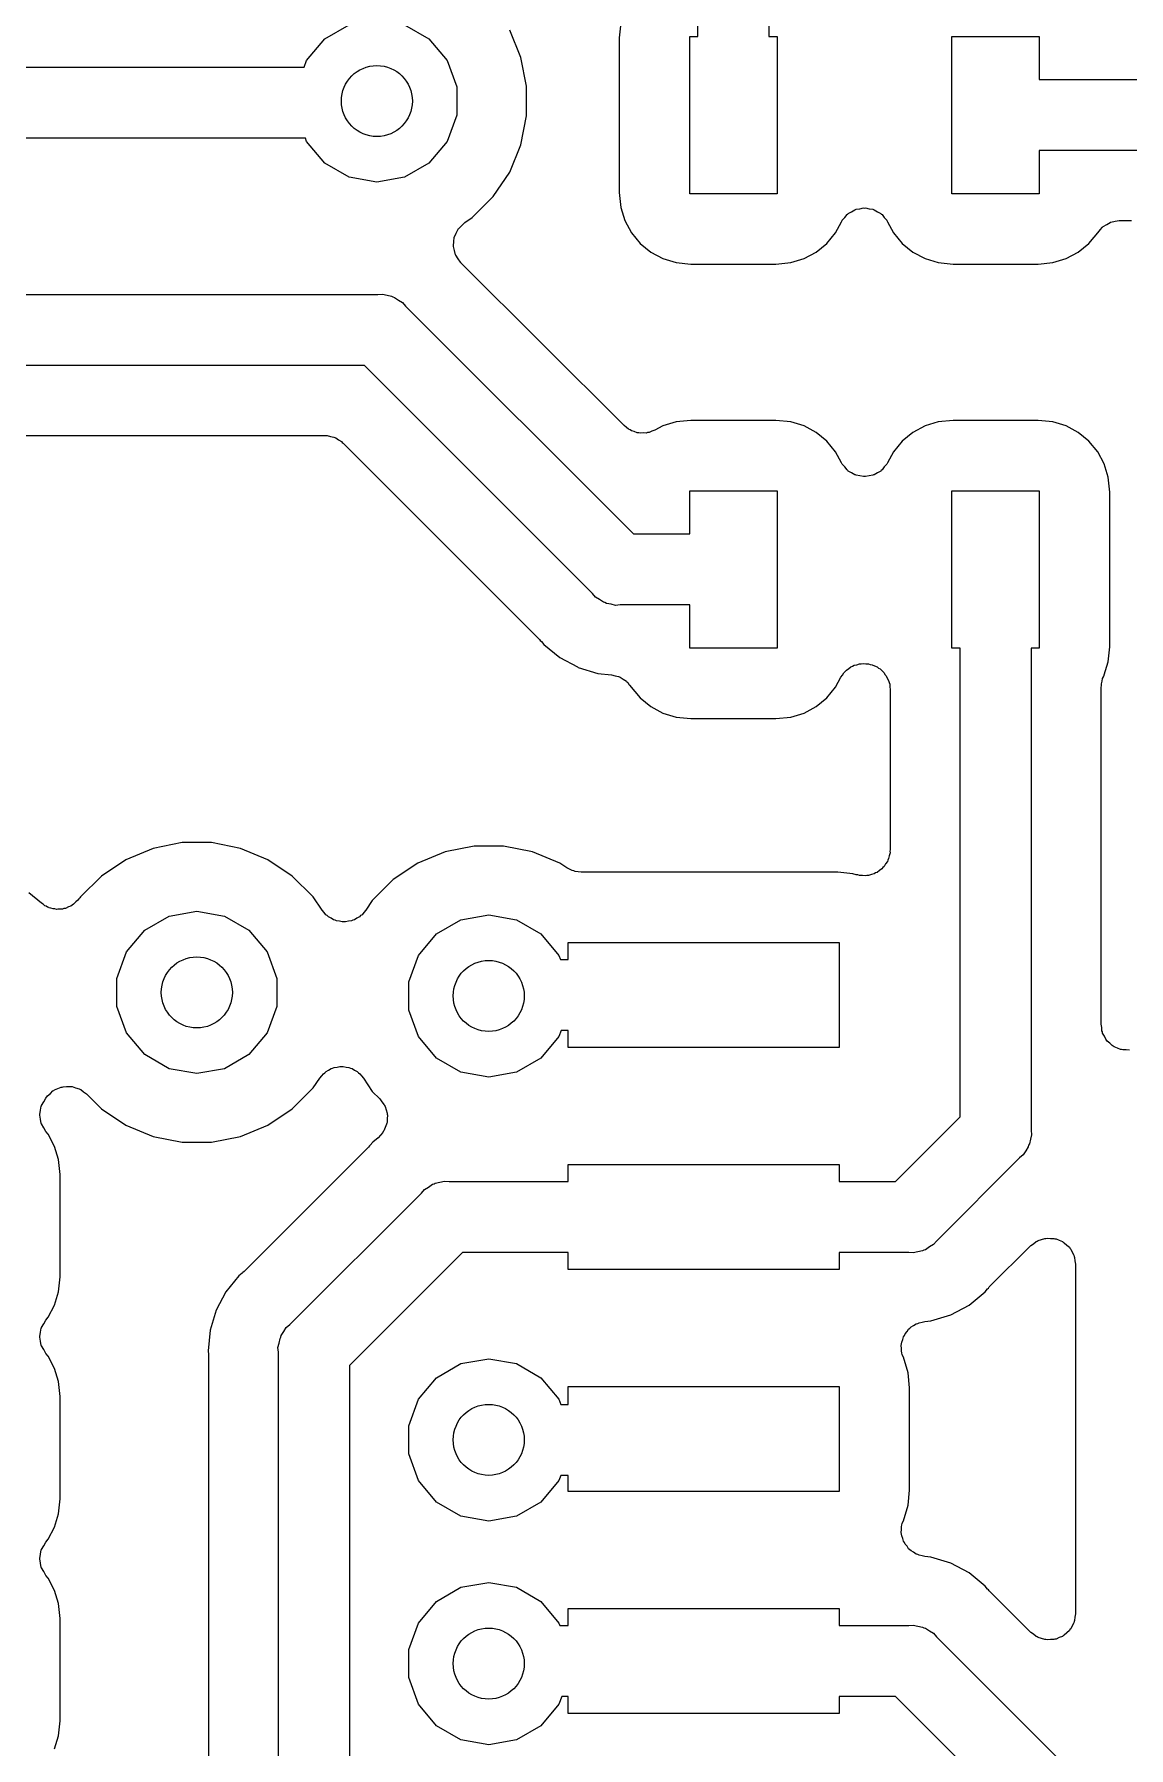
# Model space of a CAD drawing. Extents: x 91 to 190.2, y -113.9 to -59.9.
# Drawn here: x 170.8 to 177.06, y -91.88 to -82.08 of the extents above; entities that cross this region are included whole.
import ezdxf

# ---------------------------------------------------------------- set-up
doc = ezdxf.new("R2010")
doc.units = 0
doc.header["$MEASUREMENT"] = 0
doc.layers.add('BLACK', color=7, linetype='CONTINUOUS')

msp = doc.modelspace()

# ---------------------------------------------------------------- linework, layer by layer
at = {"layer": 'BLACK', "linetype": 'CONTINUOUS'}
for p, q in [((175.003, -80.9689), (175.003, -82.09)), ((174.597, -82.09), (174.597, -81.0442)), ((172.462, -82.1044), (172.601, -82.0237)), ((172.919, -82.0237), (173.058, -82.1044)), ((173.584, -82.21), (173.52, -82.054)), ((174.156, -82.0116), (174.147, -82.0974)), ((172.358, -82.2279), (172.462, -82.1044)), ((173.058, -82.1044), (173.162, -82.2279)), ((174.147, -82.0974), (174.147, -82.9826)), ((174.55, -82.99), (174.55, -82.09)), ((174.55, -82.09), (174.597, -82.09)), ((175.003, -82.09), (175.05, -82.09)), ((175.05, -82.09), (175.05, -82.99)), ((176.05, -82.99), (176.05, -82.09)), ((176.05, -82.09), (176.55, -82.09)), ((176.55, -82.09), (176.55, -82.3368)), ((172.344, -82.2668), (172.358, -82.2279)), ((173.162, -82.2279), (173.217, -82.3794)), ((173.617, -82.3756), (173.584, -82.21)), ((167.169, -82.2668), (172.344, -82.2668)), ((176.55, -82.3368), (177.381, -82.3368)), ((173.217, -82.3794), (173.217, -82.5406)), ((173.617, -82.5444), (173.617, -82.3756)), ((173.217, -82.5406), (173.162, -82.6921)), ((173.584, -82.71), (173.617, -82.5444)), ((172.351, -82.6732), (167.244, -82.6732)), ((172.358, -82.6921), (172.351, -82.6732)), ((172.462, -82.8156), (172.358, -82.6921)), ((173.162, -82.6921), (173.058, -82.8156)), ((173.52, -82.866), (173.584, -82.71)), ((177.306, -82.7432), (176.55, -82.7432)), ((176.55, -82.7432), (176.55, -82.99)), ((172.601, -82.8963), (172.462, -82.8156)), ((173.058, -82.8156), (172.919, -82.8963)), ((172.76, -82.9243), (172.601, -82.8963)), ((172.919, -82.8963), (172.76, -82.9243)), ((173.426, -83.0064), (173.52, -82.866)), ((173.306, -83.1258), (173.426, -83.0064)), ((174.147, -82.9826), (174.156, -83.0684)), ((175.05, -82.99), (174.55, -82.99)), ((176.55, -82.99), (176.05, -82.99)), ((173.264, -83.154), (173.306, -83.1258)), ((174.156, -83.0684), (174.179, -83.1438)), ((175.423, -83.1421), (175.437, -83.1263)), ((175.437, -83.1263), (175.45, -83.1096)), ((175.45, -83.1096), (175.454, -83.107)), ((175.454, -83.107), (175.457, -83.1033)), ((175.457, -83.1033), (175.476, -83.0933)), ((175.476, -83.0933), (175.494, -83.0821)), ((175.494, -83.0821), (175.499, -83.0811)), ((175.499, -83.0811), (175.503, -83.0788)), ((175.503, -83.0788), (175.524, -83.0758)), ((175.524, -83.0758), (175.545, -83.0714)), ((175.545, -83.0714), (175.55, -83.0721)), ((175.55, -83.0721), (175.555, -83.0714)), ((175.555, -83.0714), (175.576, -83.0758)), ((175.576, -83.0758), (175.597, -83.0788)), ((175.597, -83.0788), (175.601, -83.0811)), ((175.601, -83.0811), (175.606, -83.0821)), ((175.606, -83.0821), (175.624, -83.0933)), ((175.624, -83.0933), (175.643, -83.1033)), ((175.643, -83.1033), (175.646, -83.107)), ((175.646, -83.107), (175.65, -83.1096)), ((175.65, -83.1096), (175.663, -83.1263)), ((175.663, -83.1263), (175.677, -83.1421)), ((173.204, -83.2368), (173.214, -83.2149)), ((173.214, -83.2149), (173.225, -83.1927)), ((173.225, -83.1927), (173.226, -83.1916)), ((173.226, -83.1916), (173.227, -83.1901)), ((173.227, -83.1901), (173.244, -83.1732)), ((173.244, -83.1732), (173.262, -83.1559)), ((173.262, -83.1559), (173.263, -83.1552)), ((173.263, -83.1552), (173.264, -83.154)), ((174.179, -83.1438), (174.216, -83.2133)), ((174.216, -83.2133), (174.266, -83.2742)), ((175.334, -83.2742), (175.384, -83.2133)), ((175.384, -83.2133), (175.418, -83.1506)), ((175.418, -83.1506), (175.421, -83.1467)), ((175.421, -83.1467), (175.423, -83.1421)), ((175.677, -83.1421), (175.679, -83.1467)), ((175.679, -83.1467), (175.682, -83.1506)), ((175.682, -83.1506), (175.716, -83.2133)), ((175.716, -83.2133), (175.766, -83.2742)), ((176.834, -83.2742), (176.894, -83.2019)), ((176.894, -83.2019), (176.899, -83.1969)), ((176.899, -83.1969), (176.911, -83.1815)), ((176.911, -83.1815), (176.914, -83.1802)), ((176.914, -83.1802), (176.915, -83.1783)), ((176.915, -83.1783), (176.936, -83.1665)), ((176.936, -83.1665), (176.956, -83.154)), ((176.956, -83.154), (176.958, -83.1535)), ((176.958, -83.1535), (176.96, -83.1522)), ((176.96, -83.1522), (176.984, -83.1481)), ((176.984, -83.1481), (177.007, -83.1433)), ((177.007, -83.1433), (177.009, -83.1436)), ((177.009, -83.1436), (177.012, -83.1432)), ((177.012, -83.1432), (177.078, -83.1432)), ((173.198, -83.2886), (173.201, -83.2643)), ((173.198, -83.2902), (173.198, -83.2886)), ((173.198, -83.2918), (173.198, -83.2902)), ((173.204, -83.3154), (173.198, -83.2918)), ((173.201, -83.2643), (173.203, -83.2399)), ((173.203, -83.2384), (173.204, -83.2368)), ((173.203, -83.2399), (173.203, -83.2384)), ((173.21, -83.3392), (173.204, -83.3154)), ((174.266, -83.2742), (174.327, -83.3242)), ((174.327, -83.3242), (174.396, -83.3613)), ((175.204, -83.3613), (175.273, -83.3242)), ((175.273, -83.3242), (175.334, -83.2742)), ((175.766, -83.2742), (175.827, -83.3242)), ((175.827, -83.3242), (175.896, -83.3613)), ((176.704, -83.3613), (176.773, -83.3242)), ((176.773, -83.3242), (176.834, -83.2742)), ((173.211, -83.3406), (173.21, -83.3392)), ((173.212, -83.3422), (173.211, -83.3406)), ((173.226, -83.3622), (173.212, -83.3422)), ((173.239, -83.3825), (173.226, -83.3622)), ((173.241, -83.3835), (173.239, -83.3825)), ((173.241, -83.3848), (173.241, -83.3835)), ((174.174, -84.3169), (173.241, -83.3848)), ((174.396, -83.3613), (174.472, -83.3842)), ((174.472, -83.3842), (174.557, -83.3927)), ((174.557, -83.3927), (175.043, -83.3927)), ((175.043, -83.3927), (175.128, -83.3842)), ((175.128, -83.3842), (175.204, -83.3613)), ((175.896, -83.3613), (175.972, -83.3842)), ((175.972, -83.3842), (176.057, -83.3927)), ((176.057, -83.3927), (176.543, -83.3927)), ((176.543, -83.3927), (176.628, -83.3842)), ((176.628, -83.3842), (176.704, -83.3613)), ((167.549, -83.5668), (172.765, -83.5668)), ((172.765, -83.5668), (172.792, -83.5645)), ((172.792, -83.5645), (172.818, -83.5714)), ((172.818, -83.5714), (172.844, -83.5761)), ((172.844, -83.5761), (172.852, -83.5806)), ((172.852, -83.5806), (172.861, -83.583)), ((172.861, -83.583), (172.883, -83.5985)), ((172.883, -83.5985), (172.906, -83.6119)), ((172.906, -83.6119), (172.924, -83.6326)), ((172.924, -83.6326), (174.228, -84.9368)), ((172.689, -83.9732), (167.624, -83.9732)), ((173.994, -85.2774), (172.689, -83.9732)), ((174.472, -84.2958), (174.396, -84.3187)), ((174.557, -84.2873), (174.472, -84.2958)), ((175.043, -84.2873), (174.557, -84.2873)), ((175.128, -84.2958), (175.043, -84.2873)), ((175.204, -84.3187), (175.128, -84.2958)), ((175.972, -84.2958), (175.896, -84.3187)), ((176.057, -84.2873), (175.972, -84.2958)), ((176.543, -84.2873), (176.057, -84.2873)), ((176.628, -84.2958), (176.543, -84.2873)), ((176.704, -84.3187), (176.628, -84.2958)), ((170.664, -84.3732), (172.462, -84.3732)), ((172.462, -84.3732), (172.468, -84.3743)), ((172.468, -84.3743), (172.475, -84.3738)), ((172.475, -84.3738), (172.494, -84.3788)), ((172.494, -84.3788), (172.513, -84.3822)), ((172.513, -84.3822), (172.519, -84.3855)), ((172.519, -84.3855), (172.525, -84.3873)), ((172.525, -84.3873), (172.541, -84.3985)), ((172.541, -84.3985), (172.558, -84.4083)), ((172.558, -84.4083), (172.562, -84.4133)), ((174.188, -84.3268), (174.174, -84.3169)), ((174.2, -84.3382), (174.188, -84.3268)), ((174.209, -84.3416), (174.2, -84.3382)), ((174.216, -84.3468), (174.209, -84.3416)), ((174.233, -84.3513), (174.216, -84.3468)), ((174.249, -84.3577), (174.233, -84.3513)), ((174.258, -84.358), (174.249, -84.3577)), ((174.267, -84.3603), (174.258, -84.358)), ((174.284, -84.3588), (174.267, -84.3603)), ((174.301, -84.3594), (174.284, -84.3588)), ((174.309, -84.3565), (174.301, -84.3594)), ((174.318, -84.3558), (174.309, -84.3565)), ((174.334, -84.3485), (174.318, -84.3558)), ((174.35, -84.3432), (174.334, -84.3485)), ((174.396, -84.3187), (174.35, -84.3432)), ((175.273, -84.3558), (175.204, -84.3187)), ((175.334, -84.4058), (175.273, -84.3558)), ((175.384, -84.4667), (175.334, -84.4058)), ((175.766, -84.4058), (175.716, -84.4667)), ((175.827, -84.3558), (175.766, -84.4058)), ((175.896, -84.3187), (175.827, -84.3558)), ((176.773, -84.3558), (176.704, -84.3187)), ((176.834, -84.4058), (176.773, -84.3558)), ((176.884, -84.4667), (176.834, -84.4058)), ((172.562, -84.4133), (172.568, -84.4171)), ((172.568, -84.4171), (173.691, -85.5404)), ((175.418, -84.5294), (175.384, -84.4667)), ((175.716, -84.4667), (175.682, -84.5294)), ((176.921, -84.5362), (176.884, -84.4667)), ((175.421, -84.5333), (175.418, -84.5294)), ((175.423, -84.5379), (175.421, -84.5333)), ((175.437, -84.5537), (175.423, -84.5379)), ((175.45, -84.5704), (175.437, -84.5537)), ((175.454, -84.573), (175.45, -84.5704)), ((175.457, -84.5767), (175.454, -84.573)), ((175.476, -84.5867), (175.457, -84.5767)), ((175.494, -84.5979), (175.476, -84.5867)), ((175.499, -84.5989), (175.494, -84.5979)), ((175.503, -84.6012), (175.499, -84.5989)), ((175.524, -84.6042), (175.503, -84.6012)), ((175.545, -84.6086), (175.524, -84.6042)), ((175.576, -84.6042), (175.555, -84.6086)), ((175.597, -84.6012), (175.576, -84.6042)), ((175.601, -84.5989), (175.597, -84.6012)), ((175.606, -84.5979), (175.601, -84.5989)), ((175.624, -84.5867), (175.606, -84.5979)), ((175.643, -84.5767), (175.624, -84.5867)), ((175.646, -84.573), (175.643, -84.5767)), ((175.65, -84.5704), (175.646, -84.573)), ((175.663, -84.5537), (175.65, -84.5704)), ((175.677, -84.5379), (175.663, -84.5537)), ((175.679, -84.5333), (175.677, -84.5379)), ((175.682, -84.5294), (175.679, -84.5333)), ((176.944, -84.6116), (176.921, -84.5362)), ((174.55, -84.9368), (174.55, -84.69)), ((174.55, -84.69), (175.05, -84.69)), ((175.05, -84.69), (175.05, -85.59)), ((175.55, -84.6079), (175.545, -84.6086)), ((175.555, -84.6086), (175.55, -84.6079)), ((176.05, -85.59), (176.05, -84.69)), ((176.05, -84.69), (176.55, -84.69)), ((176.55, -84.69), (176.55, -85.59)), ((176.953, -84.6974), (176.944, -84.6116)), ((176.953, -85.5826), (176.953, -84.6974)), ((174.228, -84.9368), (174.55, -84.9368)), ((174.011, -85.2981), (173.994, -85.2774)), ((174.034, -85.3115), (174.011, -85.2981)), ((174.056, -85.327), (174.034, -85.3115)), ((174.065, -85.3294), (174.056, -85.327)), ((174.073, -85.3339), (174.065, -85.3294)), ((174.1, -85.3386), (174.073, -85.3339)), ((174.126, -85.3455), (174.1, -85.3386)), ((174.152, -85.3432), (174.126, -85.3455)), ((174.55, -85.3432), (174.152, -85.3432)), ((174.55, -85.59), (174.55, -85.3432)), ((173.691, -85.5404), (173.695, -85.5464)), ((173.695, -85.5464), (173.701, -85.5513)), ((173.701, -85.5513), (173.715, -85.5686)), ((173.715, -85.5686), (173.807, -85.644)), ((176.944, -85.6684), (176.953, -85.5826)), ((173.807, -85.644), (173.907, -85.6972)), ((175.05, -85.59), (174.55, -85.59)), ((175.506, -85.6849), (175.521, -85.6796)), ((175.521, -85.6796), (175.531, -85.6796)), ((175.531, -85.6796), (175.542, -85.6774)), ((175.542, -85.6774), (175.557, -85.6796)), ((175.557, -85.6796), (175.573, -85.6796)), ((175.573, -85.6796), (175.583, -85.6832)), ((175.583, -85.6832), (175.593, -85.6847)), ((175.593, -85.6847), (175.607, -85.6921)), ((176.097, -85.59), (176.05, -85.59)), ((176.097, -88.2722), (176.097, -85.59)), ((176.55, -85.59), (176.503, -85.59)), ((176.503, -85.59), (176.503, -88.3475)), ((176.921, -85.7438), (176.944, -85.6684)), ((173.907, -85.6972), (173.912, -85.7)), ((173.912, -85.7), (174.025, -85.7345)), ((174.025, -85.7345), (174.102, -85.742)), ((174.102, -85.742), (174.123, -85.7477)), ((174.123, -85.7477), (174.143, -85.7521)), ((174.143, -85.7521), (174.148, -85.7547)), ((174.148, -85.7547), (174.152, -85.7561)), ((174.152, -85.7561), (174.17, -85.7684)), ((174.17, -85.7684), (174.188, -85.7796)), ((174.188, -85.7796), (174.191, -85.7835)), ((175.384, -85.8133), (175.415, -85.7566)), ((175.415, -85.7566), (175.424, -85.7444)), ((175.424, -85.7444), (175.432, -85.7309)), ((175.432, -85.7309), (175.44, -85.724)), ((175.44, -85.724), (175.447, -85.7156)), ((175.447, -85.7156), (175.46, -85.7074)), ((175.46, -85.7074), (175.472, -85.6974)), ((175.472, -85.6974), (175.482, -85.6937)), ((175.482, -85.6937), (175.491, -85.6881)), ((175.491, -85.6881), (175.506, -85.6849)), ((175.607, -85.6921), (175.622, -85.6974)), ((175.622, -85.6974), (175.63, -85.7043)), ((175.63, -85.7043), (175.639, -85.7093)), ((175.639, -85.7093), (175.65, -85.7209)), ((175.65, -85.7209), (175.662, -85.7309)), ((175.662, -85.7309), (175.667, -85.7401)), ((175.667, -85.7401), (175.674, -85.7481)), ((175.674, -85.7481), (175.68, -85.7625)), ((175.68, -85.7625), (175.688, -85.776)), ((175.688, -85.776), (175.69, -85.7865)), ((176.905, -85.7941), (176.91, -85.7793)), ((176.91, -85.7793), (176.912, -85.764)), ((176.912, -85.764), (176.918, -85.7548)), ((176.918, -85.7548), (176.921, -85.7446)), ((176.921, -85.7446), (176.921, -85.7438)), ((174.191, -85.7835), (174.195, -85.7864)), ((174.195, -85.7864), (174.203, -85.7994)), ((174.203, -85.7994), (174.206, -85.8019)), ((174.206, -85.8019), (174.266, -85.8742)), ((174.266, -85.8742), (174.327, -85.9242)), ((175.273, -85.9242), (175.334, -85.8742)), ((175.334, -85.8742), (175.384, -85.8133)), ((175.69, -85.7865), (175.694, -85.7964)), ((175.694, -85.7964), (175.694, -85.812)), ((175.694, -85.812), (175.697, -85.8273)), ((175.697, -85.8273), (175.697, -86.7433)), ((176.903, -85.8153), (176.905, -85.8048)), ((176.903, -87.7416), (176.903, -85.8153)), ((176.905, -85.8048), (176.905, -85.7941)), ((174.327, -85.9242), (174.396, -85.9613)), ((174.396, -85.9613), (174.472, -85.9842)), ((175.128, -85.9842), (175.204, -85.9613)), ((175.204, -85.9613), (175.273, -85.9242)), ((174.472, -85.9842), (174.557, -85.9927)), ((174.557, -85.9927), (175.043, -85.9927)), ((175.043, -85.9927), (175.128, -85.9842)), ((171.48, -86.7357), (171.324, -86.8004)), ((171.646, -86.7028), (171.48, -86.7357)), ((171.814, -86.7028), (171.646, -86.7028)), ((171.98, -86.7357), (171.814, -86.7028)), ((172.136, -86.8004), (171.98, -86.7357)), ((173.15, -86.7557), (172.994, -86.8204)), ((173.316, -86.7228), (173.15, -86.7557)), ((173.484, -86.7228), (173.316, -86.7228)), ((173.65, -86.7557), (173.484, -86.7228)), ((173.806, -86.8204), (173.65, -86.7557)), ((175.696, -86.7612), (175.691, -86.7777)), ((175.697, -86.7433), (175.695, -86.7522)), ((175.695, -86.7522), (175.696, -86.7612)), ((171.324, -86.8004), (171.184, -86.8942)), ((172.276, -86.8942), (172.136, -86.8004)), ((172.994, -86.8204), (172.854, -86.9142)), ((173.846, -86.8471), (173.806, -86.8204)), ((173.862, -86.8543), (173.846, -86.8471)), ((173.878, -86.8633), (173.862, -86.8543)), ((175.649, -86.8527), (175.635, -86.8621)), ((175.655, -86.8455), (175.649, -86.8527)), ((175.662, -86.8397), (175.655, -86.8455)), ((175.67, -86.8248), (175.662, -86.8397)), ((175.681, -86.8111), (175.67, -86.8248)), ((175.683, -86.8024), (175.681, -86.8111)), ((175.688, -86.7946), (175.683, -86.8024)), ((175.691, -86.7777), (175.688, -86.7946)), ((171.184, -86.8942), (171.064, -87.0136)), ((172.396, -87.0136), (172.276, -86.8942)), ((172.854, -86.9142), (172.734, -87.0336)), ((173.886, -86.8647), (173.878, -86.8633)), ((173.894, -86.868), (173.886, -86.8647)), ((173.912, -86.8692), (173.894, -86.868)), ((173.929, -86.8723), (173.912, -86.8692)), ((175.398, -86.8723), (173.929, -86.8723)), ((175.483, -86.8808), (175.398, -86.8723)), ((175.503, -86.8868), (175.483, -86.8808)), ((175.512, -86.8879), (175.503, -86.8868)), ((175.521, -86.891), (175.512, -86.8879)), ((175.538, -86.891), (175.521, -86.891)), ((175.555, -86.893), (175.538, -86.891)), ((175.564, -86.891), (175.555, -86.893)), ((175.573, -86.891), (175.564, -86.891)), ((175.589, -86.8851), (175.573, -86.891)), ((175.606, -86.8812), (175.589, -86.8851)), ((175.613, -86.8763), (175.606, -86.8812)), ((175.622, -86.8732), (175.613, -86.8763)), ((175.635, -86.8621), (175.622, -86.8732)), ((170.841, -87.0502), (170.768, -86.9908)), ((170.85, -87.0554), (170.841, -87.0502)), ((170.86, -87.064), (170.85, -87.0554)), ((171.025, -87.0558), (171.017, -87.0598)), ((171.031, -87.0494), (171.025, -87.0558)), ((171.033, -87.0481), (171.031, -87.0494)), ((171.038, -87.0426), (171.033, -87.0481)), ((171.05, -87.0325), (171.038, -87.0426)), ((171.055, -87.0247), (171.05, -87.0325)), ((171.061, -87.0182), (171.055, -87.0247)), ((171.064, -87.0136), (171.061, -87.0182)), ((172.447, -87.0901), (172.396, -87.0136)), ((172.734, -87.0336), (172.696, -87.0901)), ((170.868, -87.0672), (170.86, -87.064)), ((170.876, -87.0722), (170.868, -87.0672)), ((170.883, -87.0738), (170.876, -87.0722)), ((170.886, -87.0757), (170.883, -87.0738)), ((170.895, -87.0772), (170.886, -87.0757)), ((170.909, -87.0823), (170.895, -87.0772)), ((170.918, -87.0824), (170.909, -87.0823)), ((170.927, -87.0846), (170.918, -87.0824)), ((170.934, -87.0837), (170.927, -87.0846)), ((170.937, -87.0842), (170.934, -87.0837)), ((170.945, -87.0827), (170.937, -87.0842)), ((170.961, -87.0829), (170.945, -87.0827)), ((170.969, -87.0799), (170.961, -87.0829)), ((170.978, -87.0789), (170.969, -87.0799)), ((170.986, -87.0751), (170.978, -87.0789)), ((170.989, -87.0746), (170.986, -87.0751)), ((170.995, -87.0709), (170.989, -87.0746)), ((171.01, -87.0656), (170.995, -87.0709)), ((171.017, -87.0598), (171.01, -87.0656)), ((171.432, -87.2044), (171.571, -87.1237)), ((171.571, -87.1237), (171.73, -87.0957)), ((171.73, -87.0957), (171.889, -87.1237)), ((171.889, -87.1237), (172.028, -87.2044)), ((172.458, -87.1019), (172.447, -87.0901)), ((172.468, -87.1151), (172.458, -87.1019)), ((172.476, -87.1206), (172.468, -87.1151)), ((172.483, -87.1277), (172.476, -87.1206)), ((172.498, -87.135), (172.483, -87.1277)), ((172.511, -87.144), (172.498, -87.135)), ((172.521, -87.1464), (172.511, -87.144)), ((172.53, -87.1508), (172.521, -87.1464)), ((172.546, -87.1525), (172.53, -87.1508)), ((172.562, -87.1564), (172.546, -87.1525)), ((172.597, -87.1525), (172.581, -87.1564)), ((172.614, -87.1508), (172.597, -87.1525)), ((172.623, -87.1464), (172.614, -87.1508)), ((172.632, -87.144), (172.623, -87.1464)), ((172.646, -87.135), (172.632, -87.144)), ((172.66, -87.1277), (172.646, -87.135)), ((172.667, -87.1206), (172.66, -87.1277)), ((172.675, -87.1151), (172.667, -87.1206)), ((172.685, -87.1019), (172.675, -87.1151)), ((172.696, -87.0901), (172.685, -87.1019)), ((173.102, -87.2244), (173.241, -87.1437)), ((173.241, -87.1437), (173.4, -87.1157)), ((173.4, -87.1157), (173.559, -87.1437)), ((173.559, -87.1437), (173.698, -87.2244)), ((171.328, -87.3279), (171.432, -87.2044)), ((172.028, -87.2044), (172.132, -87.3279)), ((172.572, -87.1554), (172.562, -87.1564)), ((172.581, -87.1564), (172.572, -87.1554)), ((172.998, -87.3479), (173.102, -87.2244)), ((173.698, -87.2244), (173.802, -87.3479)), ((171.273, -87.4794), (171.328, -87.3279)), ((172.132, -87.3279), (172.187, -87.4794)), ((172.943, -87.4994), (172.998, -87.3479)), ((173.802, -87.3479), (173.811, -87.3718)), ((173.855, -87.3718), (173.855, -87.275)), ((173.855, -87.275), (175.405, -87.275)), ((175.405, -87.275), (175.405, -87.875)), ((173.811, -87.3718), (173.855, -87.3718)), ((171.273, -87.6406), (171.273, -87.4794)), ((172.187, -87.4794), (172.187, -87.6406)), ((172.943, -87.6606), (172.943, -87.4994)), ((171.328, -87.7921), (171.273, -87.6406)), ((172.187, -87.6406), (172.132, -87.7921)), ((172.998, -87.8121), (172.943, -87.6606)), ((176.907, -87.7609), (176.903, -87.7416)), ((171.432, -87.9156), (171.328, -87.7921)), ((172.132, -87.7921), (172.028, -87.9156)), ((173.102, -87.9356), (172.998, -87.8121)), ((173.802, -87.8121), (173.698, -87.9356)), ((173.814, -87.7782), (173.802, -87.8121)), ((173.855, -87.7782), (173.814, -87.7782)), ((173.855, -87.875), (173.855, -87.7782)), ((176.908, -87.7804), (176.907, -87.7609)), ((176.911, -87.7864), (176.908, -87.7804)), ((176.912, -87.7929), (176.911, -87.7864)), ((176.922, -87.8099), (176.912, -87.7929)), ((176.93, -87.8277), (176.922, -87.8099)), ((176.935, -87.8323), (176.93, -87.8277)), ((176.938, -87.838), (176.935, -87.8323)), ((176.953, -87.8506), (176.938, -87.838)), ((171.571, -87.9963), (171.432, -87.9156)), ((172.028, -87.9156), (171.889, -87.9963)), ((173.241, -88.0163), (173.102, -87.9356)), ((173.698, -87.9356), (173.559, -88.0163)), ((175.405, -87.875), (173.855, -87.875)), ((176.967, -87.8645), (176.953, -87.8506)), ((176.973, -87.8673), (176.967, -87.8645)), ((176.978, -87.8715), (176.973, -87.8673)), ((176.997, -87.8782), (176.978, -87.8715)), ((177.014, -87.8865), (176.997, -87.8782)), ((177.021, -87.8871), (177.014, -87.8865)), ((177.027, -87.8893), (177.021, -87.8871)), ((177.047, -87.8893), (177.027, -87.8893)), ((177.066, -87.891), (177.047, -87.8893)), ((171.73, -88.0243), (171.571, -87.9963)), ((171.889, -87.9963), (171.73, -88.0243)), ((172.445, -88.0381), (172.455, -88.0249)), ((172.455, -88.0249), (172.463, -88.0194)), ((172.463, -88.0194), (172.47, -88.0123)), ((172.47, -88.0123), (172.484, -88.005)), ((172.484, -88.005), (172.498, -87.9959)), ((172.498, -87.9959), (172.507, -87.9936)), ((172.507, -87.9936), (172.516, -87.9892)), ((172.516, -87.9892), (172.533, -87.9875)), ((172.533, -87.9875), (172.549, -87.9836)), ((172.549, -87.9836), (172.558, -87.9846)), ((172.558, -87.9846), (172.568, -87.9836)), ((172.568, -87.9836), (172.584, -87.9875)), ((172.584, -87.9875), (172.6, -87.9892)), ((172.6, -87.9892), (172.609, -87.9936)), ((172.609, -87.9936), (172.619, -87.9959)), ((172.619, -87.9959), (172.632, -88.005)), ((172.632, -88.005), (172.647, -88.0123)), ((172.647, -88.0123), (172.654, -88.0194)), ((172.654, -88.0194), (172.662, -88.0249)), ((172.662, -88.0249), (172.672, -88.0381)), ((173.4, -88.0443), (173.241, -88.0163)), ((173.559, -88.0163), (173.4, -88.0443)), ((170.892, -88.1384), (170.906, -88.1239)), ((170.906, -88.1239), (170.912, -88.1215)), ((170.912, -88.1215), (170.916, -88.1177)), ((170.916, -88.1177), (170.935, -88.1105)), ((170.935, -88.1105), (170.954, -88.1019)), ((170.954, -88.1019), (170.959, -88.1014)), ((170.959, -88.1014), (170.965, -88.0994)), ((170.965, -88.0994), (170.985, -88.0992)), ((170.985, -88.0992), (171.005, -88.0974)), ((171.005, -88.0974), (171.011, -88.0989)), ((171.011, -88.0989), (171.017, -88.0988)), ((171.017, -88.0988), (171.036, -88.1056)), ((171.036, -88.1056), (171.056, -88.1109)), ((171.056, -88.1109), (171.061, -88.1142)), ((171.061, -88.1142), (171.066, -88.1161)), ((171.066, -88.1161), (171.082, -88.129)), ((171.082, -88.129), (171.098, -88.1407)), ((172.276, -88.2258), (172.396, -88.1064)), ((172.396, -88.1064), (172.434, -88.0499)), ((172.434, -88.0499), (172.445, -88.0381)), ((172.672, -88.0381), (172.683, -88.0499)), ((172.683, -88.0499), (172.734, -88.1264)), ((172.734, -88.1264), (172.777, -88.1697)), ((170.836, -88.2343), (170.84, -88.2102)), ((170.84, -88.2102), (170.841, -88.2088)), ((170.841, -88.2072), (170.854, -88.1861)), ((170.841, -88.2088), (170.841, -88.2072)), ((170.854, -88.1861), (170.866, -88.1648)), ((170.866, -88.1648), (170.876, -88.1516)), ((170.876, -88.1516), (170.892, -88.1384)), ((171.098, -88.1407), (171.184, -88.2258)), ((171.184, -88.2258), (171.324, -88.3196)), ((172.136, -88.3196), (172.276, -88.2258)), ((172.777, -88.1697), (172.789, -88.1864)), ((172.789, -88.1864), (172.802, -88.2022)), ((172.802, -88.2022), (172.804, -88.2076)), ((172.804, -88.2076), (172.807, -88.2124)), ((172.807, -88.2124), (172.813, -88.2321)), ((172.813, -88.2321), (172.819, -88.2513)), ((170.832, -88.2584), (170.836, -88.2343)), ((170.832, -88.26), (170.832, -88.2584)), ((170.832, -88.2616), (170.832, -88.26)), ((170.836, -88.2856), (170.832, -88.2616)), ((170.84, -88.3098), (170.836, -88.2856)), ((170.841, -88.3112), (170.84, -88.3098)), ((170.841, -88.3128), (170.841, -88.3112)), ((170.854, -88.3338), (170.841, -88.3128)), ((171.324, -88.3196), (171.48, -88.3843)), ((171.98, -88.3843), (172.136, -88.3196)), ((172.816, -88.3146), (172.808, -88.3331)), ((172.817, -88.3088), (172.816, -88.3146)), ((172.819, -88.3034), (172.817, -88.3088)), ((172.819, -88.2513), (172.819, -88.2571)), ((172.819, -88.2571), (172.821, -88.2627)), ((172.821, -88.2627), (172.819, -88.283)), ((172.819, -88.283), (172.819, -88.3034)), ((175.727, -88.6418), (176.097, -88.2722)), ((170.866, -88.3552), (170.854, -88.3338)), ((170.879, -88.3717), (170.866, -88.3552)), ((170.916, -88.4412), (170.879, -88.3717)), ((171.48, -88.3843), (171.646, -88.4172)), ((171.646, -88.4172), (171.814, -88.4172)), ((171.814, -88.4172), (171.98, -88.3843)), ((172.736, -88.4164), (172.722, -88.4337)), ((172.767, -88.3917), (172.736, -88.4164)), ((172.78, -88.3762), (172.767, -88.3917)), ((172.794, -88.3618), (172.78, -88.3762)), ((172.797, -88.3565), (172.794, -88.3618)), ((172.8, -88.3522), (172.797, -88.3565)), ((172.808, -88.3331), (172.8, -88.3522)), ((176.494, -88.427), (176.489, -88.4348)), ((176.499, -88.4004), (176.494, -88.427)), ((176.506, -88.3744), (176.499, -88.4004)), ((176.503, -88.3475), (176.506, -88.3744)), ((170.939, -88.5166), (170.916, -88.4412)), ((170.948, -88.6024), (170.939, -88.5166)), ((172.712, -88.4446), (172, -89.1573)), ((172.717, -88.4386), (172.712, -88.4446)), ((172.722, -88.4337), (172.717, -88.4386)), ((176.437, -88.5063), (175.961, -88.9824)), ((176.458, -88.489), (176.437, -88.5063)), ((176.472, -88.4657), (176.458, -88.489)), ((176.487, -88.4436), (176.472, -88.4657)), ((176.489, -88.4348), (176.487, -88.4436)), ((170.948, -89.1876), (170.948, -88.6024)), ((173.855, -88.6418), (173.855, -88.545)), ((173.855, -88.545), (175.405, -88.545)), ((175.405, -88.545), (175.405, -88.6418)), ((172.263, -89.46), (173.015, -88.7076)), ((173.015, -88.7076), (173.032, -88.6869)), ((173.032, -88.6869), (173.056, -88.6735)), ((173.056, -88.6735), (173.078, -88.658)), ((173.078, -88.658), (173.087, -88.6556)), ((173.087, -88.6556), (173.094, -88.6511)), ((173.094, -88.6511), (173.121, -88.6464)), ((173.121, -88.6464), (173.147, -88.6395)), ((173.147, -88.6395), (173.174, -88.6418)), ((173.174, -88.6418), (173.855, -88.6418)), ((175.405, -88.6418), (175.727, -88.6418)), ((175.921, -89.0165), (175.899, -89.032)), ((175.944, -89.0031), (175.921, -89.0165)), ((175.961, -88.9824), (175.944, -89.0031)), ((176.264, -89.2454), (176.501, -89.0087)), ((176.501, -89.0087), (176.517, -88.9975)), ((176.517, -88.9975), (176.532, -88.9849)), ((176.532, -88.9849), (176.538, -88.9826)), ((176.538, -88.9826), (176.543, -88.9788)), ((176.543, -88.9788), (176.562, -88.9738)), ((176.562, -88.9738), (176.581, -88.9671)), ((176.581, -88.9671), (176.587, -88.9671)), ((176.587, -88.9671), (176.594, -88.9654)), ((176.594, -88.9654), (176.613, -88.9671)), ((176.613, -88.9671), (176.633, -88.9671)), ((176.633, -88.9671), (176.639, -88.9693)), ((176.639, -88.9693), (176.646, -88.9699)), ((176.646, -88.9699), (176.663, -88.9782)), ((176.663, -88.9782), (176.682, -88.9849)), ((176.682, -88.9849), (176.687, -88.9891)), ((176.687, -88.9891), (176.693, -88.9919)), ((176.693, -88.9919), (176.707, -89.0058)), ((176.707, -89.0058), (176.722, -89.0184)), ((173.249, -89.0482), (172.603, -89.6942)), ((173.855, -89.0482), (173.249, -89.0482)), ((173.855, -89.145), (173.855, -89.0482)), ((175.803, -89.0482), (175.405, -89.0482)), ((175.405, -89.0482), (175.405, -89.145)), ((175.829, -89.0505), (175.803, -89.0482)), ((175.855, -89.0436), (175.829, -89.0505)), ((175.882, -89.0389), (175.855, -89.0436)), ((175.89, -89.0344), (175.882, -89.0389)), ((175.899, -89.032), (175.89, -89.0344)), ((176.722, -89.0184), (176.725, -89.0241)), ((176.725, -89.0241), (176.73, -89.0287)), ((176.73, -89.0287), (176.738, -89.0465)), ((176.738, -89.0465), (176.748, -89.0635)), ((176.748, -89.0635), (176.749, -89.07)), ((176.749, -89.07), (176.752, -89.076)), ((176.752, -89.076), (176.753, -89.0955)), ((176.753, -89.0955), (176.757, -89.1148)), ((176.757, -89.1148), (176.757, -91.1152)), ((170.939, -89.2734), (170.948, -89.1876)), ((171.971, -89.1814), (171.896, -89.2733)), ((171.989, -89.1672), (171.971, -89.1814)), ((171.994, -89.1616), (171.989, -89.1672)), ((172, -89.1573), (171.994, -89.1616)), ((175.405, -89.145), (173.855, -89.145)), ((170.916, -89.3488), (170.939, -89.2734)), ((171.896, -89.2733), (171.84, -89.3781)), ((176.148, -89.349), (176.24, -89.2736)), ((176.24, -89.2736), (176.254, -89.2563)), ((176.254, -89.2563), (176.26, -89.2514)), ((176.26, -89.2514), (176.264, -89.2454)), ((170.879, -89.4183), (170.916, -89.3488)), ((171.84, -89.3781), (171.806, -89.4917)), ((175.93, -89.4395), (176.043, -89.405)), ((176.043, -89.405), (176.148, -89.349)), ((170.832, -89.5284), (170.836, -89.5044)), ((170.836, -89.5044), (170.84, -89.4802)), ((170.84, -89.4802), (170.841, -89.4788)), ((170.841, -89.4772), (170.854, -89.4561)), ((170.841, -89.4788), (170.841, -89.4772)), ((170.854, -89.4561), (170.866, -89.4348)), ((170.866, -89.4348), (170.879, -89.4183)), ((171.806, -89.4917), (171.794, -89.61)), ((172.213, -89.5228), (172.228, -89.5007)), ((172.228, -89.5007), (172.242, -89.4774)), ((172.242, -89.4774), (172.263, -89.46)), ((175.782, -89.513), (175.793, -89.5008)), ((175.793, -89.5008), (175.802, -89.4873)), ((175.802, -89.4873), (175.81, -89.4815)), ((175.81, -89.4815), (175.817, -89.4742)), ((175.817, -89.4742), (175.831, -89.4665)), ((175.831, -89.4665), (175.845, -89.4569)), ((175.845, -89.4569), (175.854, -89.4543)), ((175.854, -89.4543), (175.863, -89.4496)), ((175.863, -89.4496), (175.879, -89.4473)), ((175.879, -89.4473), (175.895, -89.4429)), ((175.895, -89.4429), (175.93, -89.4395)), ((170.832, -89.53), (170.832, -89.5284)), ((170.832, -89.5316), (170.832, -89.53)), ((170.836, -89.5556), (170.832, -89.5316)), ((170.84, -89.5798), (170.836, -89.5556)), ((170.841, -89.5812), (170.84, -89.5798)), ((170.841, -89.5828), (170.841, -89.5812)), ((170.854, -89.6039), (170.841, -89.5828)), ((170.866, -89.6252), (170.854, -89.6039)), ((172.194, -89.592), (172.201, -89.566)), ((172.197, -89.6189), (172.194, -89.592)), ((172.201, -89.566), (172.206, -89.5394)), ((172.206, -89.5394), (172.211, -89.5316)), ((172.211, -89.5316), (172.213, -89.5228)), ((175.76, -89.5807), (175.762, -89.5712)), ((175.762, -89.597), (175.76, -89.5807)), ((175.761, -89.6134), (175.762, -89.597)), ((175.762, -89.5712), (175.763, -89.5613)), ((175.763, -89.5613), (175.769, -89.5461)), ((175.769, -89.5461), (175.773, -89.5303)), ((175.773, -89.5303), (175.778, -89.5221)), ((175.778, -89.5221), (175.782, -89.513)), ((170.879, -89.6417), (170.866, -89.6252)), ((170.916, -89.7112), (170.879, -89.6417)), ((171.794, -89.61), (171.796, -89.6323)), ((171.796, -89.6323), (171.796, -89.6397)), ((171.796, -89.6397), (171.797, -89.647)), ((171.797, -89.647), (171.797, -91.983)), ((172.197, -92.0111), (172.197, -89.6189)), ((172.603, -89.6942), (172.603, -91.9358)), ((173.102, -89.7644), (173.241, -89.6837)), ((173.241, -89.6837), (173.4, -89.6557)), ((173.4, -89.6557), (173.559, -89.6837)), ((173.559, -89.6837), (173.698, -89.7644)), ((175.764, -89.6228), (175.761, -89.6134)), ((175.765, -89.6326), (175.764, -89.6228)), ((175.772, -89.6472), (175.765, -89.6326)), ((175.799, -89.7366), (175.772, -89.6472)), ((170.939, -89.7866), (170.916, -89.7112)), ((170.948, -89.8724), (170.939, -89.7866)), ((172.998, -89.8879), (173.102, -89.7644)), ((173.698, -89.7644), (173.802, -89.8879)), ((175.808, -89.8224), (175.799, -89.7366)), ((170.948, -90.4576), (170.948, -89.8724)), ((172.943, -90.0394), (172.998, -89.8879)), ((173.802, -89.8879), (173.813, -89.9168)), ((173.855, -89.9168), (173.855, -89.815)), ((173.855, -89.815), (175.405, -89.815)), ((175.405, -89.815), (175.405, -90.415)), ((175.808, -90.4076), (175.808, -89.8224)), ((173.813, -89.9168), (173.855, -89.9168)), ((172.943, -90.2006), (172.943, -90.0394)), ((172.998, -90.3521), (172.943, -90.2006)), ((173.102, -90.4756), (172.998, -90.3521)), ((173.802, -90.3521), (173.698, -90.4756)), ((173.813, -90.3232), (173.802, -90.3521)), ((173.855, -90.3232), (173.813, -90.3232)), ((173.855, -90.415), (173.855, -90.3232)), ((170.939, -90.5434), (170.948, -90.4576)), ((173.241, -90.5563), (173.102, -90.4756)), ((173.698, -90.4756), (173.559, -90.5563)), ((175.405, -90.415), (173.855, -90.415)), ((175.799, -90.4934), (175.808, -90.4076)), ((170.916, -90.6188), (170.939, -90.5434)), ((173.4, -90.5843), (173.241, -90.5563)), ((173.559, -90.5563), (173.4, -90.5843)), ((175.765, -90.5974), (175.772, -90.5828)), ((175.772, -90.5828), (175.799, -90.4934)), ((170.879, -90.6883), (170.916, -90.6188)), ((175.76, -90.6493), (175.762, -90.633)), ((175.762, -90.6588), (175.76, -90.6493)), ((175.761, -90.6166), (175.764, -90.6072)), ((175.762, -90.633), (175.761, -90.6166)), ((175.763, -90.6687), (175.762, -90.6588)), ((175.769, -90.6839), (175.763, -90.6687)), ((175.764, -90.6072), (175.765, -90.5974)), ((175.773, -90.6997), (175.769, -90.6839)), ((170.832, -90.7984), (170.836, -90.7743)), ((170.836, -90.7743), (170.84, -90.7502)), ((170.84, -90.7502), (170.841, -90.7488)), ((170.841, -90.7472), (170.854, -90.7261)), ((170.841, -90.7488), (170.841, -90.7472)), ((170.854, -90.7261), (170.866, -90.7048)), ((170.866, -90.7048), (170.879, -90.6883)), ((175.778, -90.7079), (175.773, -90.6997)), ((175.782, -90.717), (175.778, -90.7079)), ((175.793, -90.7292), (175.782, -90.717)), ((175.802, -90.7427), (175.793, -90.7292)), ((175.81, -90.7485), (175.802, -90.7427)), ((175.817, -90.7558), (175.81, -90.7485)), ((175.831, -90.7635), (175.817, -90.7558)), ((175.845, -90.7731), (175.831, -90.7635)), ((175.854, -90.7757), (175.845, -90.7731)), ((175.863, -90.7804), (175.854, -90.7757)), ((175.879, -90.7827), (175.863, -90.7804)), ((175.895, -90.7871), (175.879, -90.7827)), ((170.832, -90.8), (170.832, -90.7984)), ((170.832, -90.8016), (170.832, -90.8)), ((170.836, -90.8256), (170.832, -90.8016)), ((170.84, -90.8498), (170.836, -90.8256)), ((170.841, -90.8512), (170.84, -90.8498)), ((170.841, -90.8528), (170.841, -90.8512)), ((170.854, -90.8739), (170.841, -90.8528)), ((170.866, -90.8952), (170.854, -90.8739)), ((175.93, -90.7905), (175.895, -90.7871)), ((176.043, -90.825), (175.93, -90.7905)), ((176.148, -90.881), (176.043, -90.825)), ((170.879, -90.9117), (170.866, -90.8952)), ((170.916, -90.9812), (170.879, -90.9117)), ((173.102, -91.0444), (173.241, -90.9637)), ((173.241, -90.9637), (173.4, -90.9357)), ((173.4, -90.9357), (173.559, -90.9637)), ((173.559, -90.9637), (173.698, -91.0444)), ((176.24, -90.9564), (176.148, -90.881)), ((176.254, -90.9737), (176.24, -90.9564)), ((176.26, -90.9786), (176.254, -90.9737)), ((176.264, -90.9846), (176.26, -90.9786)), ((170.939, -91.0566), (170.916, -90.9812)), ((170.948, -91.1424), (170.939, -91.0566)), ((172.998, -91.1679), (173.102, -91.0444)), ((173.698, -91.0444), (173.802, -91.1679)), ((176.501, -91.2213), (176.264, -90.9846)), ((170.948, -91.7276), (170.948, -91.1424)), ((172.943, -91.3194), (172.998, -91.1679)), ((173.802, -91.1679), (173.807, -91.1818)), ((173.855, -91.1818), (173.855, -91.085)), ((173.855, -91.085), (175.405, -91.085)), ((175.405, -91.085), (175.405, -91.1818)), ((176.748, -91.1665), (176.738, -91.1835)), ((176.749, -91.16), (176.748, -91.1665)), ((176.752, -91.154), (176.749, -91.16)), ((176.753, -91.1345), (176.752, -91.154)), ((176.757, -91.1152), (176.753, -91.1345)), ((173.807, -91.1818), (173.855, -91.1818)), ((175.405, -91.1818), (175.803, -91.1818)), ((175.803, -91.1818), (175.829, -91.1795)), ((175.829, -91.1795), (175.855, -91.1864)), ((175.855, -91.1864), (175.882, -91.1911)), ((175.882, -91.1911), (175.89, -91.1956)), ((175.89, -91.1956), (175.899, -91.198)), ((175.899, -91.198), (175.921, -91.2135)), ((175.921, -91.2135), (175.944, -91.2269)), ((175.944, -91.2269), (175.961, -91.2476)), ((175.961, -91.2476), (176.737, -92.0236)), ((176.517, -91.2325), (176.501, -91.2213)), ((176.532, -91.2451), (176.517, -91.2325)), ((176.538, -91.2474), (176.532, -91.2451)), ((176.543, -91.2512), (176.538, -91.2474)), ((176.562, -91.2562), (176.543, -91.2512)), ((176.581, -91.2629), (176.562, -91.2562)), ((176.587, -91.2629), (176.581, -91.2629)), ((176.594, -91.2646), (176.587, -91.2629)), ((176.613, -91.2629), (176.594, -91.2646)), ((176.633, -91.2629), (176.613, -91.2629)), ((176.639, -91.2607), (176.633, -91.2629)), ((176.646, -91.2601), (176.639, -91.2607)), ((176.663, -91.2518), (176.646, -91.2601)), ((176.682, -91.2451), (176.663, -91.2518)), ((176.687, -91.2409), (176.682, -91.2451)), ((176.693, -91.2381), (176.687, -91.2409)), ((176.707, -91.2242), (176.693, -91.2381)), ((176.722, -91.2116), (176.707, -91.2242)), ((176.725, -91.2059), (176.722, -91.2116)), ((176.73, -91.2013), (176.725, -91.2059)), ((176.738, -91.1835), (176.73, -91.2013)), ((172.943, -91.4806), (172.943, -91.3194)), ((172.998, -91.6321), (172.943, -91.4806)), ((173.102, -91.7556), (172.998, -91.6321)), ((173.802, -91.6321), (173.698, -91.7556)), ((173.818, -91.5882), (173.802, -91.6321)), ((173.855, -91.5882), (173.818, -91.5882)), ((173.855, -91.685), (173.855, -91.5882)), ((175.727, -91.5882), (175.405, -91.5882)), ((175.405, -91.5882), (175.405, -91.685)), ((176.397, -92.2578), (175.727, -91.5882)), ((170.939, -91.8134), (170.948, -91.7276)), ((173.241, -91.8363), (173.102, -91.7556)), ((173.698, -91.7556), (173.559, -91.8363)), ((175.405, -91.685), (173.855, -91.685)), ((170.916, -91.8888), (170.939, -91.8134)), ((173.4, -91.8643), (173.241, -91.8363)), ((173.559, -91.8363), (173.4, -91.8643))]:
    msp.add_line(p, q, dxfattribs=at)
at = {"layer": 'BLACK'}
for centre in [(172.76, -82.46), (171.73, -87.56), (173.4, -87.58), (173.4, -90.12), (173.4, -91.4)]:
    msp.add_circle(centre, 0.2032, dxfattribs=at)

doc.saveas('drawing.dxf')
